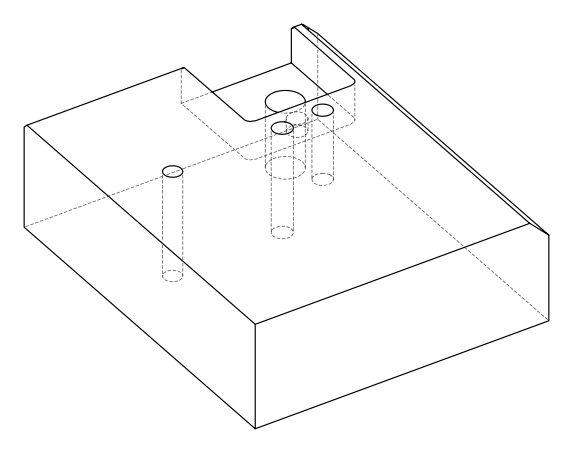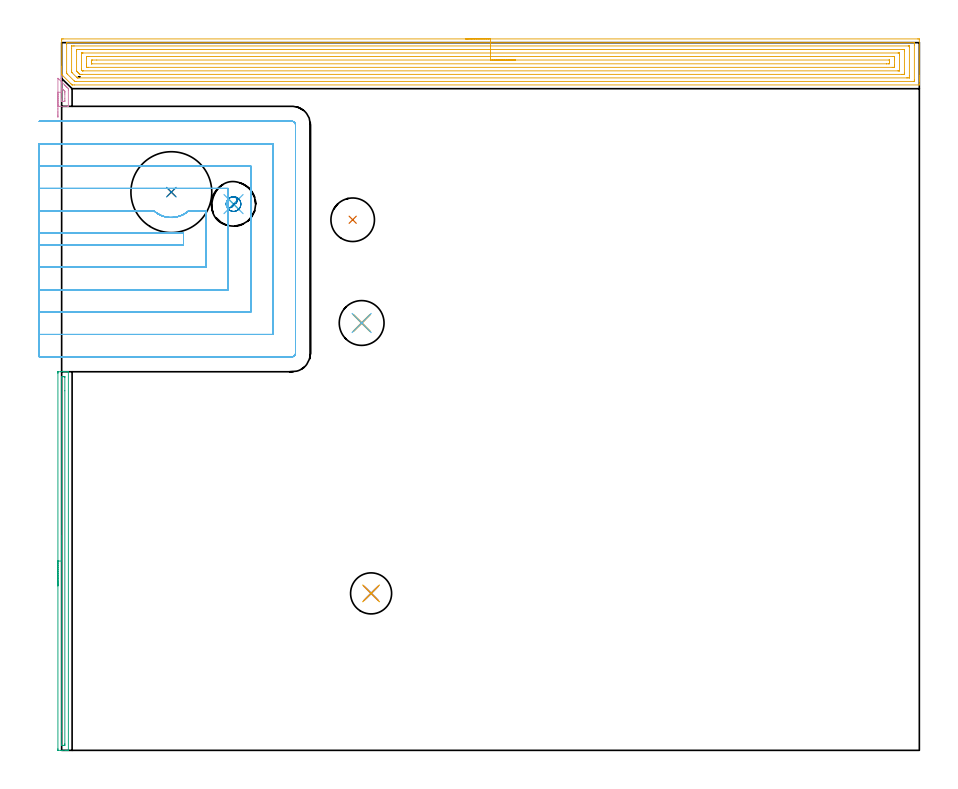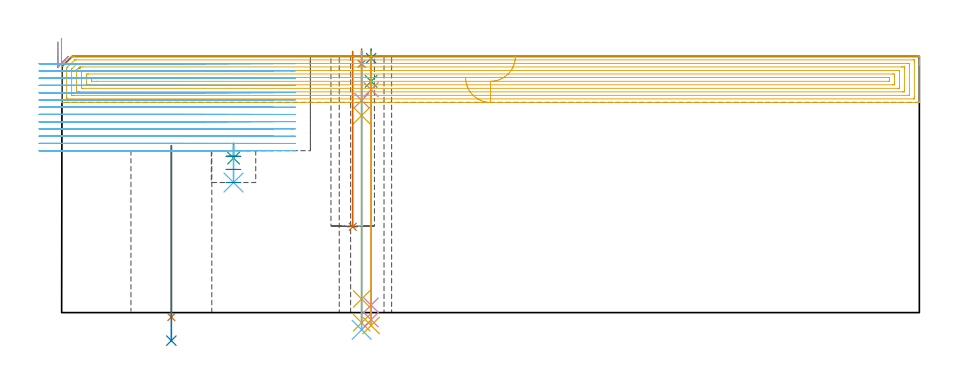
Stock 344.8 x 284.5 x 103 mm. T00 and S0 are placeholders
(PLAN: 18 operations, 13 tool changes, 73 min)
(1 SPOT_DRILL | STEP1HOLE | NXT0321_9005460120000 | 0.05 min | 183 mm3)
(2 SPOT_DRILL_1 | STEP1HOLE_2 | NXT0321_9005460120000 | 0.03 min | 3 mm3)
(3 SPOT_DRILL_2 | STEP1POCKET | NXT0321_9005460120000 | 0.06 min | 4459 mm3)
(4 DRILL_BLIND_HOLE_INTO_CENTER | STEP1HOLE | NXT0301_089 | 0.08 min | 1595 mm3)
(5 GUN_DRILL_THROUGH_HOLE | STEP1HOLE | UGT0307_008 | 0.53 min | 8208 mm3)
(6 DRILL_TO_ENLARGE_THROUGH_HOLE | STEP1HOLE | UGT0301_046 | 0.45 min | 16192 mm3)
(7 INDEXABLE_INSERT_DRILL_THROUGH_HOLE_FROM_SOLID | STEP1HOLE_1 | NXT0302_006 | 0.28 min | 24738 mm3)
(8 DRILL_TO_ENLARGE_THROUGH_HOLE_1 | STEP1HOLE_1 | UGT0301_001 | 0.32 min | 60669 mm3)
(9 DRILL_BLIND_HOLE_INTO_CENTER_1 | STEP1HOLE_2 | NXT0301_038 | 0.05 min | 316 mm3)
(10 GUN_DRILL_THROUGH_HOLE_1 | STEP1HOLE_2 | UGT0307_002 | 0.5 min | 2620 mm3)
(11 SPADE_DRILL_TO_ENLARGE_THROUGH_HOLE | STEP1HOLE_2 | UGT0306_007 | 0.44 min | 19048 mm3)
(12 DRILL_BLIND_HOLE_INTO_CENTER_2 | STEP1POCKET | NXT0301_089 | 0.07 min | 1063 mm3)
(13 INDEXABLE_INSERT_DRILL_BLIND_HOLE_FROM_SOLID | STEP1POCKET_1 | NXT0302_006 | 0.28 min | 16403 mm3)
(14 MILL_ROUGH_BLIND_HOLE_CONTOUR | STEP1POCKET | UGT0201_129 | Spiral | 0.4 min | 3673 mm3)
(15 AREA_MILL | FG_CHAMFER_SURFACE | UGT0205_001 | 2.6 min | 1373 mm3)
(16 AREA_MILL_1 | FG_CHAMFER_SURFACE_1 | UGT0205_001 | 0.32 min | 148 mm3)
(17 AREA_MILL_2 | FG_CHAMFER_SURFACE_2 | UGT0205_001 | 19.57 min | 58950 mm3)
(18 MILL_SLOT | SLOT_PARTIAL_RECTANGULAR | NXT0201_011 | Follow Part, ap 3, ae 75% | 46.96 min | 366034 mm3)
(TOOL NXT0321_9005460120000 | NC Spot Drill, 142deg, 12mm, Carbide, Uncoated | D12 PA142 FL30 Z2)
(TOOL NXT0301_089 | Carbide Drill 11.8mm [860.1-1180-035A1-MM 2214] | D11.8 PA140 FL55 Z2)
(TOOL UGT0307_008 | Gun Drill 11 mm | D11 PA130 FL24 Z1)
(TOOL UGT0301_046 | Twist Drill 18 mm | D18 PA118 FL130 Z2)
(TOOL NXT0302_006 | Index. Insert Drill 17.5mm [880-D1750L25-05] | D17.5 PA176 FL88 Z2)
(TOOL UGT0301_001 | Twist Drill 32.5 mm | D32.5 PA118 FL185 Z2)
(TOOL NXT0301_038 | Carbide Drill 6.7mm [860.1-0670-034A1-MM 2214] | D6.7 PA140 FL53 Z2)
(TOOL UGT0307_002 | Gun Drill 6 mm | D6 PA130 FL24 Z1)
(TOOL UGT0306_007 | Spade Drill 16.5mm | D16.5 PA132 FL10 Z2)
(TOOL UGT0201_129 | Carbide End Mill 11.9 | D11.9 FL15 Z4)
(TOOL UGT0205_001 | Chamfer Mill 20 x 3 x 45 deg. | D20 FL50 Z2)
(TOOL NXT0201_011 | ENDMILL 12mm [2P460-1200-NA 1630] | D12 FL38 Z6)
(OP 1 SPOT_DRILL)
G17 G21 G94 G90
T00 M6
G54
G17 G0 G90 X120.6 Y171.8 S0 M3
G43 Z113. H0
G94 G81 G98 Z100. F250. R106.
G80
M5
M2
(OP 2 SPOT_DRILL_1)
G17 G21 G94 G90
T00 M6
G54
G17 G0 G90 X124.4 Y63.1 S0 M3
G43 Z113. H0
G94 G81 G98 Z102.281 F250. R106.
G80
M5
M2
(OP 3 SPOT_DRILL_2)
G17 G21 G94 G90
T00 M6
G54
G17 G0 G90 X69.1 Y219.6 S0 M3
G43 Z113. H0
G94 G81 G98 Z62.1 F250. R68.1
G80
M5
M2
(OP 4 DRILL_BLIND_HOLE_INTO_CENTER)
G17 G21 G94 G90
T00 M6
G54
G17 G0 G90 X120.6 Y171.8 S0 M3
G43 Z113. H1
G94 G81 G98 Z85.3 F250. R105.
G80
M5
M2
(OP 5 GUN_DRILL_THROUGH_HOLE)
G17 G21 G94 G90
T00 M6
G54
G17 G0 G90 X120.6 Y171.8 M8
G43 Z113. H0
Z98.777
S716 M3
G94 G1 Z79.237 F125. M26
G4 X.084
Z5.5 F250.
G4 X.084
Z-4.065 F125.
G4 X.084
M5
M9
G0 Z98.777
Z113.
M2
(OP 6 DRILL_TO_ENLARGE_THROUGH_HOLE)
G17 G21 G94 G90
T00 M6
G54
G17 G0 G90 X120.6 Y171.8 S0 M3
G43 Z113. H0
G94 G73 G98 Z-6.908 F250. Q15.701 R105.
G80
M5
M2
(OP 7 INDEXABLE_INSERT_DRILL_THROUGH_HOLE_FROM_SOLID)
G17 G21 G94 G90
T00 M6
G54
G17 G0 G90 X44.1 Y224.4 S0 M3
G43 Z113. H1
G94 G81 G98 Z-1.806 F250. R67.1
G80
M5
M2
(OP 8 DRILL_TO_ENLARGE_THROUGH_HOLE_1)
G17 G21 G94 G90
T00 M6
G54
G17 G0 G90 X44.1 Y224.4 S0 M3
G43 Z113. H0
G94 G81 G98 Z-11.264 F250. R67.1
G80
M5
M2
(OP 9 DRILL_BLIND_HOLE_INTO_CENTER_1)
G17 G21 G94 G90
T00 M6
G54
G17 G0 G90 X124.4 Y63.1 S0 M3
G43 Z113. H1
G94 G81 G98 Z92.95 F250. R105.
G80
M5
M2
(OP 10 GUN_DRILL_THROUGH_HOLE_1)
G17 G21 G94 G90
T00 M6
G54
G17 G0 G90 X124.4 Y63.1 M8
G43 Z113. H0
Z102.809
S716 M3
G94 G1 Z89.643 F125. M26
G4 X.084
Z3. F250.
G4 X.084
Z-2.899 F125.
G4 X.084
M5
M9
G0 Z102.809
Z113.
M2
(OP 11 SPADE_DRILL_TO_ENLARGE_THROUGH_HOLE)
G17 G21 G94 G90
T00 M6
G54
G17 G0 G90 X124.4 Y63.1 S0 M3
G43 Z113. H0
G94 G73 G98 Z-5.173 F250. Q15.453 R105.
G80
M5
M2
(OP 12 DRILL_BLIND_HOLE_INTO_CENTER_2)
G17 G21 G94 G90
T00 M6
G54
G17 G0 G90 X69.1 Y219.6 S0 M3
G43 Z113. H1
G94 G81 G98 Z52.3 F250. R67.1
G80
M5
M2
(OP 13 INDEXABLE_INSERT_DRILL_BLIND_HOLE_FROM_SOLID)
G17 G21 G94 G90
T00 M6
G54
G17 G0 G90 X117. Y213.3 S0 M3
G43 Z113. H1
G94 G81 G98 Z34.5 F250. R105.
G80
M5
M2
(OP 14 MILL_ROUGH_BLIND_HOLE_CONTOUR)
G17 G21 G94 G90
T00 M6
G54
G17 G0 G90 X69.1 Y219.6 S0 M3
G43 Z113. H0
Z62.833
G94 G3 X69.138 Y222.512 R1.456 F250.
X66.151 Y219.678 R2.912
X69.022 Y216.651 R2.95
X66.151 Y219.678 R-2.95
X67.587 Y218.164 R1.475
X69.1 Y219.6 R1.475
G0 Z57.567
G3 X69.138 Y222.512 R1.456
X66.151 Y219.678 R2.912
X69.022 Y216.651 R2.95
X66.151 Y219.678 R-2.95
X67.587 Y218.164 R1.475
X69.1 Y219.6 R1.475
G0 Z52.3
G3 X69.138 Y222.512 R1.456
X66.151 Y219.678 R2.912
X69.022 Y216.651 R2.95
X66.151 Y219.678 R-2.95
X67.587 Y218.164 R1.475
X69.1 Y219.6 R1.475
G0 Z113.
M5
M2
(OP 15 AREA_MILL)
G17 G21 G94 G90
T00 M6
G54
G17 G0 G90 X-1.5 Y66.1 S1061 M3
G43 Z113. H0
Z108.8
G94 G1 Y66.138 Z107.929 F250.
Y66.252 Z107.064
Y66.441 Z106.212
Y66.703 Z105.38
Y67.037 Z104.574
Y67.44 Z103.8
Y67.908 Z103.064
Y68.44 Z102.372
Y69.029 Z101.729
Y69.672 Z101.14
Y70.364 Z100.609
Y71.1 Z100.14
Y71.874 Z99.737
Y72.68 Z99.403
Y73.512 Z99.141
Y74.364 Z98.952
Y75.228 Z98.838
Y76.1 Z98.8
Y151.583
X-1.499 Y151.941 Z98.799
X-1.498 Y152.178 Z98.798
X-1.496 Y152.198 Z98.8
X-1.495 Y152.199
X-0.274 Y152.2 Z100.02
X0.266 Z100.563
X0.6 Z100.896
X1.141 Z101.437
X1.474 Z101.769
X2.142 Z102.441
X2.432 Z102.731
X2.567 Y152.198 Z102.86
X2.697 Y152.19 Z102.988
X2.7 Y152.029 Z103.
Y0.171
X2.697 Y0.01 Z102.988
X2.567 Y0.002 Z102.86
X2.432 Y0. Z102.731
X2.142 Z102.441
X1.474 Z101.769
X0.266 Z100.563
X-0.274 Z100.02
X-1.495 Y0.001 Z98.801
X-1.496 Y0.003 Z98.799
X-1.498 Y0.26
X-1.5 Y0.617 Z98.8
Y76.1
X-0.086 Z100.214
Y149.603
X-0.085 Y149.796 Z100.215
X-0.081 Y150.146 Z100.219
X-0.079 Y150.181 Z100.221
X-0.032 Y150.19 Z100.268
X0.073 Y150.196 Z100.373
X0.205 Y150.199 Z100.505
X0.6 Y150.2 Z100.9
X1.08 Y150.199 Z101.38
X1.234 Y150.194 Z101.534
X1.263 Y150.19 Z101.563
X1.279 Y150.18 Z101.579
X1.281 Y150.146 Z101.581
X1.285 Y149.99 Z101.585
X1.286 Y144.545 Z101.586
Y2.597
X1.285 Y2.404 Z101.585
X1.28 Y2.054 Z101.58
X1.279 Y2.019 Z101.579
X1.231 Y2.01 Z101.531
X1.127 Y2.004 Z101.427
X0.995 Y2.001 Z101.295
X0.6 Y2. Z100.9
X0.12 Y2.001 Z100.42
X-0.034 Y2.006 Z100.266
X-0.063 Y2.01 Z100.237
X-0.079 Y2.02 Z100.221
X-0.081 Y2.054 Z100.219
X-0.085 Y2.21 Z100.215
X-0.086 Y7.667 Z100.214
Y76.1
Y76.972 Z100.252
Y77.836 Z100.366
Y78.688 Z100.555
Y79.52 Z100.817
Y80.326 Z101.151
Y81.1 Z101.554
Y81.836 Z102.023
Y82.528 Z102.554
Y83.171 Z103.143
Y83.76 Z103.786
Y84.292 Z104.478
Y84.76 Z105.214
Y85.163 Z105.988
Y85.497 Z106.794
Y85.759 Z107.626
Y85.948 Z108.478
Y86.062 Z109.343
Y86.1 Z110.214
G0 Z113.
M5
M2
(OP 16 AREA_MILL_1)
G17 G21 G94 G90
T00 M6
G54
G17 G0 G90 X-1.5 Y254.55 S1061 M3
G43 Z113. H0
Z108.8
G94 G1 Y254.588 Z107.929 F250.
Y254.702 Z107.064
Y254.891 Z106.212
Y255.153 Z105.38
Y255.487 Z104.574
Y255.89 Z103.8
Y256.358 Z103.064
Y256.89 Z102.372
Y257.479 Z101.729
Y258.122 Z101.14
Y258.814 Z100.609
Y259.55 Z100.14
Y260.324 Z99.737
Y261.13 Z99.403
Y261.962 Z99.141
Y262.814 Z98.952
Y263.678 Z98.838
Y264.55 Z98.8
Y270.047
X-1.498 Y270.104 Z98.802
X-1.492 Y270.181 Z98.805
X-1.404 Y270.104 Z98.896
X-1.111 Y269.812 Z99.188
X1.183 Y267.518 Z101.48
X1.227 Y267.473 Z101.526
X1.429 Y267.271 Z101.728
X1.474 Y267.227 Z101.772
X1.52 Y267.181 Z101.819
X1.72 Y266.981 Z102.019
X1.766 Y266.936 Z102.063
X1.812 Y266.888 Z102.111
X2.01 Y266.69 Z102.309
X2.057 Y266.644 Z102.354
X2.104 Y266.596 Z102.403
X2.301 Y266.4 Z102.6
X2.572 Y266.127 Z102.867
X2.701 Y265.995 Z102.983
X2.7 Y265.427 Z103.
Y259.288
X2.693 Y258.91 Z102.993
X2.389 Y258.9 Z102.688
X-1.049 Z99.251
X-1.149 Z99.151
X-1.37 Y258.903 Z98.929
X-1.493 Y258.908 Z98.807
X-1.497 Y259.113 Z98.802
X-1.499 Y259.288 Z98.801
X-1.5 Y264.55 Z98.8
X-0.086 Z100.214
Y265.238
Y265.427
X-0.083 Y266.112 Z100.217
X-0.079 Y266.304 Z100.221
X-0.078 Y266.32 Z100.222
X-0.076 Z100.224
X-0.055 Y266.304 Z100.245
X0.6 Y265.65 Z100.9
X0.823 Y265.427 Z101.123
X1.046 Y265.198 Z101.346
X1.195 Y265.043 Z101.495
X1.279 Y264.949 Z101.579
X1.28 Y264.91 Z101.58
X1.284 Y264.741 Z101.584
X1.285 Y264.55 Z101.585
X1.286 Y263.862 Z101.586
Y261.919
X1.285 Y261.232 Z101.585
X1.284 Y261.042 Z101.584
X1.281 Y260.957 Z101.581
X1.279 Y260.923 Z101.579
X1.167 Y260.91 Z101.467
X0.884 Y260.903 Z101.184
X0.741 Y260.9 Z101.041
X0.175 Y260.903 Z100.475
X-0.014 Y260.907 Z100.286
X-0.079 Y260.91 Z100.221
X-0.08 Y260.917 Z100.22
X-0.083 Y260.944 Z100.217
X-0.085 Y261.042 Z100.215
X-0.086 Y261.73 Z100.214
Y264.55
Y265.422 Z100.252
Y266.286 Z100.366
Y267.138 Z100.555
Y267.97 Z100.817
Y268.776 Z101.151
Y269.55 Z101.554
Y270.286 Z102.023
Y270.978 Z102.554
Y271.621 Z103.143
Y272.21 Z103.786
Y272.742 Z104.478
Y273.21 Z105.214
Y273.613 Z105.988
Y273.947 Z106.794
Y274.209 Z107.626
Y274.398 Z108.478
Y274.512 Z109.343
Y274.55 Z110.214
G0 Z113.
M5
M2
(OP 17 AREA_MILL_2)
G17 G21 G94 G90
T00 M6
G54
G17 G0 G90 X162.4 Y286. S1061 M3
G43 Z113. H0
Z94.5
G94 G1 X162.438 Z93.628 F250.
X162.552 Z92.764
X162.741 Z91.912
X163.003 Z91.08
X163.337 Z90.274
X163.74 Z89.5
X164.209 Z88.764
X164.74 Z88.072
X165.329 Z87.429
X165.972 Z86.84
X166.664 Z86.308
X167.4 Z85.84
X168.174 Z85.437
X168.98 Z85.103
X169.812 Z84.841
X170.664 Z84.652
X171.528 Z84.538
X172.4 Z84.5
X344.195
X344.643 Y285.996 Z84.502
X344.79 Y285.992 Z84.506
X344.8 Y285.841 Z84.656
Y271.182 Z99.313
Y270.585 Z99.909
Y270.018 Z100.479
Y269.704 Z100.792
Y269.137 Z101.359
Y268.823 Z101.672
Y267.814 Z102.685
X344.79 Y267.506 Z102.993
X344.641 Y267.5 Z103.
X5.067
X4.304 Y267.505 Z102.995
X4.2 Y267.507 Z102.993
X4.175 Y267.527 Z102.973
X3.758 Y267.942 Z102.558
X0.134 Y271.565 Z98.933
X0.084 Y271.614 Z98.881
X0.01 Y271.698 Z98.794
X0.001 Y271.777 Z98.715
X0. Y272.22 Z98.28
Y272.599 Z97.9
Y273.227 Z97.268
Y274.422 Z96.075
Y274.988 Z95.506
Y285.274 Z85.223
X0.003 Y285.558 Z84.939
X0.01 Y285.992 Z84.506
X0.162 Y285.996 Z84.502
X0.605 Y286. Z84.5
X172.4
Y284.586 Z85.914
X342.41 Y284.585 Z85.915
X342.504 Y284.584 Z85.916
X342.769 Y284.579 Z85.921
X342.79 Y284.493 Z86.007
X342.797 Y284.295 Z86.205
X342.799 Y283.796 Z86.704
X342.8 Y283.411 Z87.089
Y269.704 Z100.796
X342.799 Y269.32 Z101.18
X342.79 Y268.934 Z101.566
X342.788 Y268.92 Z101.58
X342.783 Y268.918 Z101.582
X342.76 Y268.916 Z101.584
X342.71 Y268.915 Z101.585
X342.61 Y268.914 Z101.586
X5.867
X5.468 Y268.917 Z101.583
X5.268 Y268.92 Z101.58
X5.247 Y268.921 Z101.579
X5.221 Y268.941 Z101.559
X5.161 Y268.994 Z101.506
X5.068 Y269.083 Z101.417
X2.39 Y271.76 Z98.74
X2.101 Y272.057 Z98.443
X2.031 Y272.131 Z98.369
X2.01 Y272.172 Z98.328
X2.007 Y272.218 Z98.282
X2.003 Y272.346 Z98.154
X2. Y272.731 Z97.769
Y283.796 Z86.704
X2.001 Y284.18 Z86.32
X2.01 Y284.566 Z85.934
X2.012 Y284.58 Z85.92
X2.017 Y284.582 Z85.918
X2.04 Y284.584 Z85.916
X2.09 Y284.585 Z85.915
X2.19 Y284.586 Z85.914
X172.4
Y283.172 Z87.328
X340.366 Y283.171 Z87.329
X340.625
X340.711 Y283.169 Z87.331
X340.778 Y283.165 Z87.335
X340.79 Y283.163 Z87.337
X340.794 Y283.137 Z87.363
X340.797 Y283.088 Z87.412
X340.799 Y282.916 Z87.584
X340.8 Y282.743 Z87.757
Y271.293 Z99.207
X340.798 Y270.585 Z99.915
X340.796 Y270.415 Z100.085
X340.79 Y270.356 Z100.144
X340.78 Y270.335 Z100.165
X340.754 Y270.334 Z100.166
X340.625 Y270.331 Z100.169
X339.992 Y270.329 Z100.171
X339.733 Y270.328 Z100.172
X6.852 Y270.329 Z100.171
X6.593 Y270.33 Z100.17
X6.42 Y270.332 Z100.168
X6.286 Y270.335 Z100.165
X6.23 Y270.382 Z100.118
X6.016 Y270.585 Z99.915
X5.96 Y270.639 Z99.861
X4.175 Y272.424 Z98.076
X4.078 Y272.527 Z97.973
X4.032 Y272.579 Z97.921
X4.01 Y272.612 Z97.888
X4.007 Y272.709 Z97.791
X4.002 Y273.054 Z97.446
X4. Y273.227 Z97.273
Y273.4 Z97.1
Y282.207 Z88.293
X4.001 Y282.916 Z87.584
X4.004 Y283.085 Z87.415
X4.01 Y283.144 Z87.356
X4.02 Y283.165 Z87.335
X4.046 Y283.166 Z87.334
X4.175 Y283.169 Z87.331
X4.808 Y283.171 Z87.329
X5.068 Y283.172 Z87.328
X172.4
Y281.757 Z88.743
X337.948
X338.23 Y281.756 Z88.744
X338.678 Y281.752 Z88.748
X338.776 Y281.751 Z88.749
X338.79 Y281.579 Z88.921
X338.8 Y281.194 Z89.306
Y281.154 Z89.346
Y272.386 Z98.114
X338.799 Y271.926 Z98.575
X338.796 Y271.82 Z98.68
X338.792 Y271.769 Z98.731
X338.789 Y271.75 Z98.75
X338.762 Y271.748 Z98.752
X338.557 Y271.745 Z98.755
X337.948 Y271.743 Z98.757
X337.667
X8.356
X7.745 Y271.744 Z98.756
X7.46 Y271.746 Z98.754
X7.316 Y271.75 Z98.75
X7.01 Y272.044 Z98.456
X6.852 Y272.197 Z98.303
X6.703 Y272.346 Z98.154
X6.557 Y272.493 Z98.007
X6.278 Y272.775 Z97.725
X6.103 Y272.957 Z97.543
X6.01 Y273.058 Z97.442
X6.007 Y273.083 Z97.417
X6.001 Y273.187 Z97.313
X6. Y281.114 Z89.386
X6.001 Y281.575 Z88.925
X6.004 Y281.68 Z88.82
X6.008 Y281.731 Z88.769
X6.011 Y281.75 Z88.75
X6.038 Y281.752 Z88.748
X6.243 Y281.755 Z88.745
X6.852 Y281.757 Z88.743
X7.133
X172.4
Y280.343 Z90.157
X336.234
X336.376 Y280.342 Z90.158
X336.659 Y280.336 Z90.164
X336.791 Y280.331 Z90.169
X336.794 Y280.314 Z90.186
X336.797 Y280.273 Z90.227
X336.8 Y279.644 Z90.856
Y279.392 Z91.108
Y273.227 Z97.273
X336.798 Y273.188 Z97.312
X336.795 Y273.169 Z97.331
X336.793 Y273.165 Z97.335
X336.73 Y273.162 Z97.338
X336.446 Y273.158 Z97.342
X336.305 Y273.157 Z97.343
X336.234
X8.637
X8.566 Y273.158 Z97.342
X8.425 Y273.162 Z97.338
X8.344 Y273.166 Z97.334
X8.321 Y273.184 Z97.316
X8.273 Y273.227 Z97.273
X8.153 Y273.348 Z97.152
X8.062 Y273.445 Z97.055
X8.01 Y273.504 Z96.996
X8.008 Y273.542 Z96.958
X8.001 Y273.855 Z96.645
X8. Y280.273 Z90.227
X8.002 Y280.312 Z90.188
X8.005 Y280.331 Z90.169
X8.007 Y280.335 Z90.165
X8.07 Y280.338 Z90.162
X8.354 Y280.342 Z90.158
X8.495 Y280.343 Z90.157
X8.566
X172.4
Y278.929 Z91.571
X333.955
X334.378 Y278.926 Z91.574
X334.79 Y278.921 Z91.579
X334.797 Y278.512 Z91.988
X334.8 Y278.095 Z92.405
Y277.631 Z92.869
Y275.453 Z95.047
X334.798 Y274.988 Z95.512
X334.793 Y274.579 Z95.921
X334.378 Y274.574 Z95.926
X333.908 Y274.571 Z95.929
X10.845
X10.422 Y274.574 Z95.926
X10.01 Y274.579 Z95.921
X10.003 Y274.988 Z95.512
X10. Y275.405 Z95.095
Y275.869 Z94.631
Y278.047 Z92.453
X10.002 Y278.512 Z91.988
X10.007 Y278.921 Z91.579
X10.422 Y278.926 Z91.574
X10.892 Y278.929 Z91.571
X172.4
Y277.515 Z92.985
X332.593 Y277.514 Z92.986
X332.713 Y277.513 Z92.987
X332.77 Y277.509 Z92.991
X332.791 Y277.506 Z92.994
X332.795 Y277.495 Z93.005
X332.798 Y277.48 Z93.02
X332.8 Y277.427 Z93.073
X332.799 Y276.75 Z93.75
X332.798 Y276.547 Z93.953
X332.791 Y276.342 Z94.158
X332.777 Y275.992 Z94.508
X332.593 Y275.988 Z94.512
X332.474 Y275.987 Z94.513
X331.701 Y275.985 Z94.515
X331.583
X12.207 Y275.986 Z94.514
X12.087 Y275.987 Z94.513
X12.03 Y275.991 Z94.509
X12.009 Y275.994 Z94.506
X12.005 Y276.005 Z94.495
X12.003 Y276.02 Z94.48
X12. Y276.073 Z94.427
X12.001 Y276.75 Z93.75
X12.002 Y276.953 Z93.547
X12.009 Y277.158 Z93.342
X12.023 Y277.508 Z92.992
X12.207 Y277.512 Z92.988
X12.326 Y277.513 Z92.987
X14.11 Y277.515 Z92.985
X172.4
X173.272 Z93.023
X174.137 Z93.137
X174.988 Z93.326
X175.82 Z93.588
X176.626 Z93.922
X177.4 Z94.325
X178.136 Z94.794
X178.828 Z95.325
X179.471 Z95.914
X180.06 Z96.557
X180.592 Z97.25
X181.06 Z97.985
X181.463 Z98.759
X181.797 Z99.565
X182.059 Z100.397
X182.248 Z101.249
X182.362 Z102.114
X182.4 Z102.985
G0 Z113.
M5
M2
(OP 18 MILL_SLOT)
G17 G21 G94 G90
T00 M6
G54
G17 G0 G90 X-9. Y203.2 S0 M3
G43 Z113. H1
Z100.085
G94 G1 X-6. F250.
X49. F500.
Y207.9
X-6.
X-9. F250.
Y194.2
X-6.
X58. F500.
Y216.9
X51.079
G2 X42.335 Y214.304 R10.253
X39.727 Y215.133 R10.281
X37.115 Y216.9 R10.281
G1 X-6.
X-9. F250.
Y185.2
X-6.
X67. F500.
Y225.9
X54.237
X51.237 F250.
X36.965 F500.
X33.965 F250.
X-6. F500.
X-9. F250.
Y176.2
X-6.
X76. F500.
Y234.9
X-6.
X-9. F250.
Y167.2
X-6.
X85. F500.
Y243.9
X-6.
X-9. F250.
Y158.2
X-6.
X92.6 F500.
G3 X94. Y159.6 R1.4
G1 Y251.5
G3 X92.6 Y252.9 R1.4
G1 X-6.
X-9. F250.
G0 Y203.2 Z97.169
G1 X-6.
X49. F500.
Y207.9
X-6.
X-9. F250.
Y194.2
X-6.
X58. F500.
Y216.9
X51.079
G2 X42.335 Y214.304 R10.253
X37.115 Y216.9 R10.281
G1 X-6.
X-9. F250.
Y185.2
X-6.
X67. F500.
Y225.9
X54.237
X51.237 F250.
X36.965 F500.
X33.965 F250.
X-6. F500.
X-9. F250.
Y176.2
X-6.
X76. F500.
Y234.9
X-6.
X-9. F250.
Y167.2
X-6.
X85. F500.
Y243.9
X-6.
X-9. F250.
Y158.2
X-6.
X92.6 F500.
G3 X94. Y159.6 R1.4
G1 Y251.5
G3 X92.6 Y252.9 R1.4
G1 X-6.
X-9. F250.
G0 Y203.2 Z94.254
G1 X-6.
X49. F500.
Y207.9
X-6.
X-9. F250.
Y194.2
X-6.
X58. F500.
Y216.9
X51.079
G2 X45.698 Y214.279 R10.253
X37.986 Y216.176 R10.262
X37.115 Y216.9 R10.281
G1 X-6.
X-9. F250.
Y185.2
X-6.
X67. F500.
Y225.9
X54.237
X51.237 F250.
X36.967 F500.
X33.967 F250.
X-6. F500.
X-9. F250.
Y176.2
X-6.
X76. F500.
Y234.9
X-6.
X-9. F250.
Y167.2
X-6.
X85. F500.
Y243.9
X-6.
X-9. F250.
Y158.2
X-6.
X92.6 F500.
G3 X94. Y159.6 R1.4
G1 Y251.5
G3 X92.6 Y252.9 R1.4
G1 X-6.
X-9. F250.
G0 Y203.2 Z91.338
G1 X-6.
X49. F500.
Y207.9
X-6.
X-9. F250.
Y194.2
X-6.
X58. F500.
Y216.9
X51.079
G2 X45.698 Y214.279 R10.253
X37.986 Y216.176 R10.262
X37.115 Y216.9 R10.281
G1 X-6.
X-9. F250.
Y185.2
X-6.
X67. F500.
Y225.9
X54.237
X51.237 F250.
X36.967 F500.
X33.967 F250.
X-6. F500.
X-9. F250.
Y176.2
X-6.
X76. F500.
Y234.9
X-6.
X-9. F250.
Y167.2
X-6.
X85. F500.
Y243.9
X-6.
X-9. F250.
Y158.2
X-6.
X92.6 F500.
G3 X94. Y159.6 R1.4
G1 Y251.5
G3 X92.6 Y252.9 R1.4
G1 X-6.
X-9. F250.
G0 Y203.2 Z88.423
G1 X-6.
X49. F500.
Y207.9
X-6.
X-9. F250.
Y194.2
X-6.
X58. F500.
Y216.9
X51.079
G2 X43.034 Y214.207 R10.253
X41.635 Y214.453 R10.247
X38.268 Y215.974 R10.281
X37.979 Y216.181 R10.247
G1 X37.863 Y216.269
G2 X37.115 Y216.9 R10.281
G1 X-6.
X-9. F250.
Y185.2
X-6.
X67. F500.
Y225.9
X54.237
X51.237 F250.
X36.965 F500.
X33.965 F250.
X-6. F500.
X-9. F250.
Y176.2
X-6.
X76. F500.
Y234.9
X-6.
X-9. F250.
Y167.2
X-6.
X85. F500.
Y243.9
X-6.
X-9. F250.
Y158.2
X-6.
X92.6 F500.
G3 X94. Y159.6 R1.4
G1 Y251.5
G3 X92.6 Y252.9 R1.4
G1 X-6.
X-9. F250.
G0 Y203.2 Z85.508
G1 X-6.
X49. F500.
Y207.9
X-6.
X-9. F250.
Y194.2
X-6.
X58. F500.
Y216.9
X51.079
G2 X43.034 Y214.207 R10.253
X41.635 Y214.453 R10.247
X38.268 Y215.974 R10.281
X37.979 Y216.181 R10.247
G1 X37.863 Y216.269
G2 X37.115 Y216.9 R10.281
G1 X-6.
X-9. F250.
Y185.2
X-6.
X67. F500.
Y225.9
X54.237
X51.237 F250.
X36.965 F500.
X33.965 F250.
X-6. F500.
X-9. F250.
Y176.2
X-6.
X76. F500.
Y234.9
X-6.
X-9. F250.
Y167.2
X-6.
X85. F500.
Y243.9
X-6.
X-9. F250.
Y158.2
X-6.
X92.6 F500.
G3 X94. Y159.6 R1.4
G1 Y251.5
G3 X92.6 Y252.9 R1.4
G1 X-6.
X-9. F250.
G0 Y203.2 Z82.592
G1 X-6.
X49. F500.
Y207.9
X-6.
X-9. F250.
Y194.2
X-6.
X58. F500.
Y216.9
X51.079
G2 X45.698 Y214.279 R10.253
X37.986 Y216.176 R10.262
X37.115 Y216.9 R10.281
G1 X-6.
X-9. F250.
Y185.2
X-6.
X67. F500.
Y225.9
X54.237
X51.237 F250.
X36.967 F500.
X33.967 F250.
X-6. F500.
X-9. F250.
Y176.2
X-6.
X76. F500.
Y234.9
X-6.
X-9. F250.
Y167.2
X-6.
X85. F500.
Y243.9
X-6.
X-9. F250.
Y158.2
X-6.
X92.6 F500.
G3 X94. Y159.6 R1.4
G1 Y251.5
G3 X92.6 Y252.9 R1.4
G1 X-6.
X-9. F250.
G0 Y203.2 Z79.677
G1 X-6.
X49. F500.
Y207.9
X-6.
X-9. F250.
Y194.2
X-6.
X58. F500.
Y216.9
X51.079
G2 X45.698 Y214.279 R10.253
X37.986 Y216.176 R10.262
X37.115 Y216.9 R10.281
G1 X-6.
X-9. F250.
Y185.2
X-6.
X67. F500.
Y225.9
X54.237
X51.237 F250.
X36.967 F500.
X33.967 F250.
X-6. F500.
X-9. F250.
Y176.2
X-6.
X76. F500.
Y234.9
X-6.
X-9. F250.
Y167.2
X-6.
X85. F500.
Y243.9
X-6.
X-9. F250.
Y158.2
X-6.
X92.6 F500.
G3 X94. Y159.6 R1.4
G1 Y251.5
G3 X92.6 Y252.9 R1.4
G1 X-6.
X-9. F250.
G0 Y203.2 Z76.762
G1 X-6.
X49. F500.
Y207.9
X-6.
X-9. F250.
Y194.2
X-6.
X58. F500.
Y216.9
X51.078
G2 X49.855 Y215.924 R10.263
X44.387 Y214.157 R10.253
X37.716 Y216.384 R10.267
X37.115 Y216.9 R10.281
G1 X-6.
X-9. F250.
Y185.2
X-6.
X67. F500.
Y225.9
X54.237
X51.237 F250.
X36.965 F500.
X33.965 F250.
X-6. F500.
X-9. F250.
Y176.2
X-6.
X76. F500.
Y234.9
X-6.
X-9. F250.
Y167.2
X-6.
X85. F500.
Y243.9
X-6.
X-9. F250.
Y158.2
X-6.
X92.6 F500.
G3 X94. Y159.6 R1.4
G1 Y251.5
G3 X92.6 Y252.9 R1.4
G1 X-6.
X-9. F250.
G0 Y203.2 Z73.846
G1 X-6.
X49. F500.
Y207.9
X-6.
X-9. F250.
Y194.2
X-6.
X58. F500.
Y216.9
X51.078
G2 X47.581 Y214.762 R10.263
X38.728 Y215.674 R10.262
X37.115 Y216.9 R10.267
G1 X-6.
X-9. F250.
Y185.2
X-6.
X67. F500.
Y217.6
X66.838 Y217.794
X66.575 Y218.158
X66.56 Y218.183
X66.444 Y218.45
X66.309 Y218.804
X66.273 Y218.926
X66.247 Y219.077
X66.208 Y219.453
X66.194 Y219.674
X66.312 Y220.426
X66.624 Y221.126
X67. Y221.593
Y225.9
X54.237
X51.237 F250.
X36.965 F500.
X33.965 F250.
X-6. F500.
X-9. F250.
Y176.2
X-6.
X76. F500.
Y234.9
X-6.
X-9. F250.
Y167.2
X-6.
X85. F500.
Y243.9
X-6.
X-9. F250.
Y158.2
X-6.
X92.6 F500.
G3 X94. Y159.6 R1.4
G1 Y251.5
G3 X92.6 Y252.9 R1.4
G1 X-6.
X-9. F250.
G0 Y203.2 Z70.931
G1 X-6.
X49. F500.
Y207.9
X-6.
X-9. F250.
Y194.2
X-6.
X58. F500.
Y216.9
X51.079
G2 X45.698 Y214.279 R10.253
X37.986 Y216.176 R10.262
X37.115 Y216.9 R10.281
G1 X-6.
X-9. F250.
Y185.2
X-6.
X67. F500.
Y217.6
X66.838 Y217.794
X66.575 Y218.158
X66.56 Y218.183
X66.444 Y218.45
X66.309 Y218.804
X66.273 Y218.926
X66.247 Y219.077
X66.208 Y219.453
X66.194 Y219.674
X66.312 Y220.425
X66.626 Y221.129
X67. Y221.594
Y225.9
X54.237
X51.237 F250.
X36.967 F500.
X33.967 F250.
X-6. F500.
X-9. F250.
Y176.2
X-6.
X76. F500.
Y234.9
X-6.
X-9. F250.
Y167.2
X-6.
X85. F500.
Y243.9
X-6.
X-9. F250.
Y158.2
X-6.
X92.6 F500.
G3 X94. Y159.6 R1.4
G1 Y251.5
G3 X92.6 Y252.9 R1.4
G1 X-6.
X-9. F250.
G0 Y203.2 Z68.015
G1 X-6.
X49. F500.
Y207.9
X-6.
X-9. F250.
Y194.2
X-6.
X58. F500.
Y216.9
X51.079
G2 X42.335 Y214.304 R10.253
X37.115 Y216.9 R10.281
G1 X-6.
X-9. F250.
Y185.2
X-6.
X67. F500.
Y217.599
X66.838 Y217.794
X66.575 Y218.158
X66.56 Y218.183
X66.444 Y218.45
X66.309 Y218.804
X66.273 Y218.926
X66.247 Y219.077
X66.208 Y219.453
X66.194 Y219.674
X66.312 Y220.425
X66.626 Y221.129
X67. Y221.594
Y225.9
X54.237
X51.237 F250.
X36.967 F500.
X33.967 F250.
X-6. F500.
X-9. F250.
Y176.2
X-6.
X76. F500.
Y234.9
X-6.
X-9. F250.
Y167.2
X-6.
X85. F500.
Y243.9
X-6.
X-9. F250.
Y158.2
X-6.
X92.6 F500.
G3 X94. Y159.6 R1.4
G1 Y251.5
G3 X92.6 Y252.9 R1.4
G1 X-6.
X-9. F250.
G0 Y203.2 Z65.1
G1 X-6.
X49. F500.
Y207.9
X-6.
X-9. F250.
Y194.2
X-6.
X58. F500.
Y216.9
X51.079
G2 X42.501 Y214.277 R10.253
G1 X42.339 Y214.304
G2 X37.115 Y216.9 R10.282
G1 X-6.
X-9. F250.
Y185.2
X-6.
X67. F500.
Y217.6
X66.838 Y217.794
X66.575 Y218.158
X66.56 Y218.183
X66.444 Y218.45
X66.309 Y218.804
X66.273 Y218.926
X66.247 Y219.077
X66.208 Y219.453
X66.194 Y219.674
X66.312 Y220.426
X66.626 Y221.129
X67. Y221.593
Y225.9
X54.237
X51.237 F250.
X36.965 F500.
X33.965 F250.
X-6. F500.
X-9. F250.
Y176.2
X-6.
X76. F500.
Y234.9
X-6.
X-9. F250.
Y167.2
X-6.
X85. F500.
Y243.9
X-6.
X-9. F250.
Y158.2
X-6.
X92.6 F500.
G3 X94. Y159.6 R1.4
G1 Y251.5
G3 X92.6 Y252.9 R1.4
G1 X-6.
X-9. F250.
G0 Z113.
M5
M2
